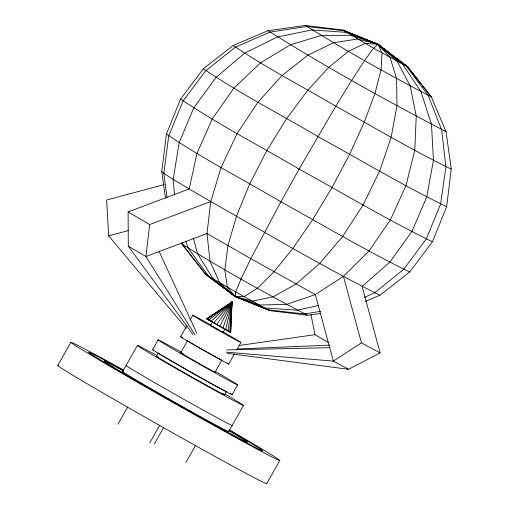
<?xml version="1.0" encoding="UTF-8"?>
<svg xmlns="http://www.w3.org/2000/svg" width="509" height="509" viewBox="0 0 509 509"><rect width="100%" height="100%" fill="white"/><g stroke="black" fill="none" stroke-linecap="round" stroke-linejoin="round"><path stroke-width="0.76" d="M230.628 332.371L232.028 302.047L206.667 318.793L230.762 332.371L232.028 302.047L206.667 318.793L211.789 321.682M230.844 320.123L230.946 318.551M231.36 312.259L231.773 305.973M231.875 304.401L232.028 302.047L207.36 319.258M229.686 331.906L232.028 302.047L221.161 309.746M320.95 313.436L307.697 315.3L270.19 310.681L235.164 296.499L235.68 291.867L241.024 278.957L250.829 258.648L280.904 201.774L299.12 169.083L335.794 106.196L351.744 80.282L364.622 60.501L373.536 48.215L377.882 44.251L408.046 67.023L431.288 96.844L446.03 131.672L451.267 169.141L446.635 206.692L432.459 241.769L409.7 271.978L379.911 295.265L365.411 301.423M379.911 295.265C322.28 266.398 266.805 233.357 210.758 201.558L149.671 224.539L145.918 256.511L195.03 334.954M165.495 198.147L161.786 171.609L166.411 134.058L180.593 98.981L203.352 68.772L233.141 45.486L267.938 30.705L305.355 25.45L342.856 30.069L373.536 48.215L408.046 67.023L377.882 44.251L357.496 39.021L333.63 42.743L307.926 55.163L282.12 75.434L257.98 102.175L237.143 133.562L221.04 167.461L210.758 201.558L207.01 233.529L210.039 261.2L219.64 282.673L235.164 296.499L270.19 310.681L235.164 296.499L205.617 274.268L181.758 243.906C222.63 269.446 264.922 293.044 307.697 315.3M231.379 307.525L231.57 305.96M231.843 303.612L232.028 302.047L208.824 320.155M228 331.015L232.028 302.047L228.974 304.49M225.678 329.749L232.028 302.047L210.961 321.414M222.885 328.203L232.028 302.047L230.342 303.657M57.733 365.513L70.821 342.379M122.663 371.513L137.449 345.369M152.643 349.6L158.172 339.834M117.961 424.213L127.683 407.028M226.397 391.453L224.526 394.761L222.777 393.966A39.187 0.681 29.5 0 1 188.203 374.948L179.473 369.973A39.187 0.681 29.5 0 1 156.46 356.16L158.331 352.858M180.593 336.793L187.051 325.385M190.092 320.015L192.752 315.313M180.727 352.642L187.528 340.623M228.598 331.015L230.762 332.371L224.997 329.126L223.127 332.428L219.016 330.258L210.554 325.346L212.495 322.044M149.703 443.002L159.813 425.13M154.278 444.02L163.612 427.528M215.052 372.136L221.848 360.118A19.819 0.344 29.5 0 1 212.425 355.104M228.783 363.948L234.477 353.876M236.755 349.848L240.935 342.462M185.798 462.713L195.52 445.528M232.085 394.71L237.608 384.944M228.668 431.67L243.461 405.527M266.754 483.55L279.842 460.416M216.649 324.691L232.028 302.047L219.799 326.479L212.425 322.044M230.532 303.835L232.028 302.047L213.634 322.961M206.609 274.44L205.006 273.727L235.164 296.499L259.291 305.031L286.631 304.388L315.332 294.609L343.429 276.368L369.012 250.899L390.339 219.945L405.953 185.613L414.79 150.244L416.247 116.243L410.229 85.932L397.147 61.373L377.882 44.251L342.856 30.069L377.882 44.251L395.308 57.574M227.491 353.373L348.576 369.305L380.096 352.909L361.435 342.85L333.338 361.097L225.996 352.145M364.463 297.402L374.535 292.866L403.701 269.306L426.249 239.001L440.641 204.02L445.89 166.742L441.64 129.719L428.19 95.457L406.443 66.31L377.882 44.251L343.473 30.61L306.545 26.5L269.611 32.194L235.203 47.305L205.642 70.802L182.966 101.081L168.708 136.088L163.841 173.429L166.977 197.409M192.975 334.394L128.306 246.197L128.103 211.909L189.195 188.928L210.758 201.558M164.248 184.563L106.667 199.986L108.633 235.832L186.294 328.439M108.633 235.832L128.472 230.52M318.227 305.565L297.409 310.191L264.865 308.04L235.164 296.499L205.617 274.268L182.947 244.956L182.037 242.761M320.734 311.311L304.592 313.913L268.587 309.962L264.865 308.04L235.68 291.867L208.41 276.031L188.343 248.367L185.677 241.037M239.115 345.477L315.001 334.68L328.553 342.614M237.264 349.002L329.438 345.127M226.842 349.893L329.705 347.685M210.554 325.346L217.922 329.355M222.128 286.427L235.164 296.499L244.18 296.664L257.446 288.221L274.058 271.742L292.879 248.36L312.628 219.665L331.963 187.611L349.568 154.38L364.234 122.236L374.974 93.376L381.044 69.765L382.036 53.006L377.882 44.251L355.428 35.522M193.49 238.562L197.587 253.908L213.195 278.9L235.164 296.499L236.666 296.594M230.322 292.573L235.164 296.499L238.187 297.275M374.172 43.24L377.882 44.251L387.037 51.581M232.25 293.903L235.164 296.499L252.235 301.15L273.002 296.893L296.053 284.009L319.824 263.382L342.684 236.418L363.076 204.955L379.619 171.132L391.179 137.258L396.975 105.643L396.6 78.437L390.091 57.498L377.882 44.251L346.266 32.379L311.941 29.91L277.246 37.017L244.549 53.21L216.071 77.387L193.764 107.902L179.136 142.673L173.187 179.333L174.555 195.011M233.046 294.196L235.164 296.499L243.366 299.254M370.571 41.662L377.882 44.251L402.721 64.382L421 91.735L431.486 124.45L433.445 160.297L426.765 196.83L411.883 231.557L389.824 262.116L362.09 286.421L380.096 352.909M383.061 48.858L377.882 44.251L365.163 43.443L348.449 51.288L328.878 67.245L307.78 90.233L286.599 118.68L266.78 150.651L249.664 183.972L236.424 216.357L227.962 245.612L224.851 269.745L227.313 287.095L235.164 296.499L250.606 302.295M350.357 33.556L353.978 34.962M451.267 169.141C411.857 149.939 374.153 127.384 335.794 106.196C301.582 86.027 266.042 67.71 233.141 45.486M446.635 206.692C402.683 185.276 360.626 160.112 317.839 136.488C279.683 113.991 240.044 93.561 203.352 68.772M432.459 241.769C386.955 219.595 343.416 193.547 299.12 169.083C259.615 145.797 218.577 124.648 180.593 98.981M409.7 271.978C365.742 250.562 323.692 225.404 280.904 201.774C242.748 179.276 203.104 158.846 166.411 134.058M156.46 356.16L158.216 356.949M224.641 390.664L226.168 391.351M206.794 318.793L209.422 320.155M344.466 30.782L347.564 32.391M348.576 369.305L333.338 361.097L315.332 294.609L250.829 258.648L207.01 233.529L145.918 256.511L128.306 246.197M210.007 320.466L211.744 321.414M223.559 328.42L219.284 326.053M218.444 329.654L219.494 330.258M128.103 211.909L149.671 224.539M226.46 329.749L227.529 330.386M222 331.722L223.127 332.428M404.636 64.713L407.435 66.482L420.937 83.94M396.549 58.529L403.395 63.765M207.233 274.917L208.474 275.878M214.06 280.198L219.029 284.035M224.265 287.661L226.683 289.627M444.911 130.679L446.03 131.672C385.542 100.197 325.735 66.825 267.938 30.705M305.355 25.45C346.228 50.989 388.52 74.588 431.288 96.844L422.387 85.811M161.786 171.609L163.841 173.429L173.187 179.333L189.195 188.928L196.983 153.374L212.24 118.985L233.924 88.089L260.551 62.804L290.315 44.849L321.179 35.452L351.051 35.242L377.882 44.251L378.868 45.422M234.528 295.15L235.164 296.499M159.171 251.522L196.716 333.058M343.429 276.368L361.435 342.85M310.929 314.422L315.001 334.68M227.396 363.019A27.791 0.484 29.5 0 1 203.702 350.37A27.791 0.484 29.5 0 1 182.731 337.721M211.75 354.728A19.819 0.344 29.5 0 1 194.584 344.981M193.872 344.561A19.819 0.344 29.5 0 1 187.656 340.801M222.344 331.461A27.791 0.484 29.5 0 1 236.838 340.508A27.791 0.484 29.5 0 1 196.932 317.947A27.791 0.484 29.5 0 1 211.19 325.149M214.919 371.958A19.819 0.344 29.5 0 1 196.13 361.791A19.819 0.344 29.5 0 1 181.764 353.131M182.203 353.354A19.819 0.344 29.5 0 1 183.902 354.251M215.46 371.5A45.867 0.802 29.5 0 1 228.764 380.433A45.867 0.802 29.5 0 1 166.195 345.026A45.867 0.802 29.5 0 1 181.503 352.285M231.767 394.29A45.867 0.802 29.5 0 1 190.958 372.276A45.867 0.802 29.5 0 1 153.508 349.969M230.278 393.311A45.867 0.802 29.5 0 1 231.379 394.023M224.138 390.409A39.187 0.681 29.5 0 1 199.63 377.029M198.962 376.654A39.187 0.681 29.5 0 1 190.073 371.646L181.344 366.665A39.187 0.681 29.5 0 1 161.747 355.187M161.003 354.728A39.187 0.681 29.5 0 1 158.897 353.38M222.516 393.298A39.187 0.681 29.5 0 1 224.526 394.761M225.207 394.176A61.112 1.069 29.5 0 1 228.846 398.013A61.112 1.069 29.5 0 1 151.682 354.359A61.112 1.069 29.5 0 1 156.129 355.097M232.155 425.511A61.112 1.069 29.5 0 1 174.695 394.131A61.112 1.069 29.5 0 1 126.149 365.354M228.776 430.512A82.375 1.438 29.5 0 1 225.182 430.786A82.375 1.438 29.5 0 1 125.08 374.153A82.375 1.438 29.5 0 1 123.579 370.997M228.019 430.983A61.112 1.069 29.5 0 1 175.389 402.657A61.112 1.069 29.5 0 1 123.42 371.812M229.33 429.87A120.149 2.1 29.5 0 1 254.43 447.704A120.149 2.1 29.5 0 1 94.483 357.203A120.149 2.1 29.5 0 1 123.681 370.094M229.521 430.474A99.999 1.743 29.5 0 1 239.185 438.885A99.999 1.743 29.5 0 1 110.943 366.327A99.999 1.743 29.5 0 1 123.216 370.329M266.182 483.047A120.149 2.1 29.5 0 1 163.096 427.42A120.149 2.1 29.5 0 1 58.134 365.424"/></g></svg>
